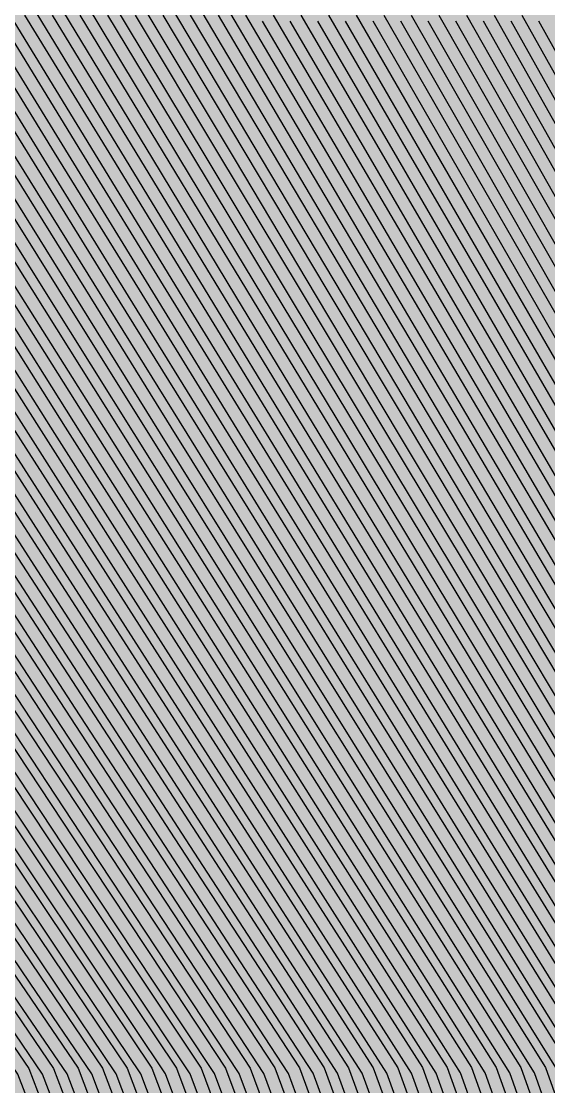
# Model space of a CAD drawing. Header units: metres. Extents: x -7231 to 10969, y -37556 to 1873.
# Drawn here: x 890.5 to 976.9, y -18684.5 to -18509.9 of the extents above; entities that cross this region are included whole.
import ezdxf

# ---------------------------------------------------------------- set-up
doc = ezdxf.new("R2010")
doc.units = ezdxf.units.M
for name, color, linetype in [('Metal1', 4, 'CONTINUOUS'), ('Metal2', 3, 'CONTINUOUS'), ('Polyimide', 7, 'CONTINUOUS')]:
    doc.layers.add(name, color=color, linetype=linetype)

msp = doc.modelspace()

# ---------------------------------------------------------------- hatches: boundary and pattern name
at = {"layer": 'Polyimide'}
msp.add_hatch(color=7, dxfattribs=at).paths.add_polyline_path([(4065.69, -468), (4066.67, -501.99), (4068.51, -535.99), (4071.41, -569.99), (4075.54, -603.99), (4081.04, -637.99), (4088.01, -671.99), (4096.52, -705.98), (4106.62, -739.98), (4118.33, -773.98), (4131.63, -807.98), (4146.49, -841.98), (4162.87, -875.98), (4180.68, -909.97), (4199.83, -943.97), (4220.22, -977.97), (4241.73, -1011.97), (4264.21, -1045.97), (4287.52, -1079.96), (4311.51, -1113.96), (4336.01, -1147.96), (4360.86, -1181.96), (4385.88, -1215.96), (4410.89, -1249.96), (4435.74, -1283.95), (4460.24, -1317.95), (4484.23, -1351.95), (4507.54, -1385.95), (4530.02, -1419.95), (4551.53, -1453.94), (4571.92, -1487.94), (4591.07, -1521.94), (4608.88, -1555.94), (4625.26, -1589.94), (4640.12, -1623.94), (4653.42, -1657.93), (4665.13, -1691.93), (4675.23, -1725.93), (4683.74, -1759.93), (4690.71, -1793.93), (4696.21, -1827.93), (4700.34, -1861.92), (4703.24, -1895.92), (4705.08, -1929.92), (4706.06, -1963.92), (4706.44, -1997.92), (4706.5, -2031.91), (4706.5, -4793.02), (4709.95, -4838.39), (4720.22, -4882.71), (4737.08, -4924.98), (4760.13, -4964.2), (4788.85, -4999.49), (4822.58, -5030.03), (4860.53, -5055.12), (4901.85, -5074.18), (4901.85, -5074.18), (4970.68, -5105.23), (5034.7, -5145.26), (5092.76, -5193.54), (5143.8, -5249.19), (5186.89, -5311.2), (5221.24, -5378.44), (5246.23, -5449.69), (5261.41, -5523.66), (5266.5, -5599), (5261.41, -5674.34), (5246.23, -5748.31), (5221.24, -5819.56), (5186.89, -5886.8), (5143.8, -5948.81), (5092.76, -6004.46), (5034.7, -6052.74), (4970.68, -6092.77), (4901.85, -6123.82), (4860.53, -6142.88), (4822.58, -6167.97), (4788.85, -6198.51), (4760.13, -6233.8), (4737.08, -6273.02), (4720.22, -6315.29), (4709.95, -6359.61), (4706.5, -6404.98), (4706.5, -9221.52), (4709.95, -9266.88), (4720.22, -9311.21), (4737.08, -9353.47), (4760.13, -9392.7), (4788.85, -9427.98), (4822.58, -9458.52), (4860.53, -9483.61), (4901.85, -9502.67), (4970.68, -9533.72), (5034.7, -9573.75), (5092.76, -9622.03), (5143.8, -9677.68), (5186.89, -9739.69), (5221.24, -9806.94), (5246.23, -9878.19), (5261.41, -9952.16), (5266.5, -10027.49), (5261.41, -10102.83), (5246.23, -10176.8), (5221.24, -10248.05), (5186.89, -10315.3), (5143.8, -10377.31), (5092.76, -10432.96), (5034.7, -10481.24), (4970.68, -10521.27), (4901.85, -10552.32), (4860.53, -10571.38), (4822.58, -10596.46), (4788.85, -10627), (4760.13, -10662.29), (4737.08, -10701.52), (4720.22, -10743.78), (4709.95, -10788.1), (4706.5, -10833.47), (4706.5, -13650.01), (4709.95, -13695.38), (4720.22, -13739.7), (4737.08, -13781.96), (4760.13, -13821.19), (4788.85, -13856.48), (4822.58, -13887.02), (4860.53, -13912.11), (4901.85, -13931.17), (4970.68, -13962.22), (5034.7, -14002.25), (5092.76, -14050.53), (5143.8, -14106.18), (5186.89, -14168.19), (5221.24, -14235.43), (5246.23, -14306.68), (5261.41, -14380.65), (5266.5, -14455.99), (5261.41, -14531.33), (5246.23, -14605.29), (5221.24, -14676.55), (5186.89, -14743.79), (5143.8, -14805.8), (5092.76, -14861.45), (5034.7, -14909.73), (4970.68, -14949.76), (4901.85, -14980.81), (4860.53, -14999.87), (4822.58, -15024.96), (4788.85, -15055.5), (4760.13, -15090.79), (4737.08, -15130.01), (4720.22, -15172.27), (4709.95, -15216.6), (4706.5, -15261.97), (4706.5, -15455.99), (4720.95, -15750.04), (4764.14, -16041.26), (4835.68, -16326.84), (4934.86, -16604.04), (5060.74, -16870.18), (5212.09, -17122.7), (5387.47, -17359.17), (5585.18, -17577.31), (5803.32, -17775.02), (6039.79, -17950.4), (6292.31, -18101.75), (6558.45, -18227.63), (6835.65, -18326.81), (7121.23, -18398.34), (7412.45, -18441.54), (7706.5, -18455.99), (9969.01, -18455.99), (10047.42, -18459.84), (10125.08, -18471.36), (10201.23, -18490.44), (10275.15, -18516.89), (10346.12, -18550.45), (10413.46, -18590.81), (10476.52, -18637.58), (10534.69, -18690.3), (10587.41, -18748.47), (10634.18, -18811.53), (10674.54, -18878.87), (10708.11, -18949.84), (10734.56, -19023.76), (10753.63, -19099.92), (10765.15, -19177.58), (10769.01, -19255.99), (10769.01, -20895.8), (10730.24, -20951.41), (10694.6, -21009.08), (10662.21, -21068.63), (10633.17, -21129.89), (10607.55, -21192.66), (10585.45, -21256.74), (10566.93, -21321.96), (10552.05, -21388.09), (10540.84, -21454.95), (10533.35, -21522.33), (10529.6, -21590.02), (10529.6, -21657.81), (10533.35, -21725.5), (10540.84, -21792.87), (10552.05, -21859.73), (10566.93, -21925.87), (10585.45, -21991.08), (10607.55, -22055.17), (10633.17, -22117.94), (10662.21, -22179.19), (10694.6, -22238.74), (10730.24, -22296.41), (10769.01, -22352.03), (10769.01, -32454.24), (10728.74, -32510.49), (10691.72, -32568.92), (10658.05, -32629.35), (10627.85, -32691.58), (10601.2, -32755.42), (10578.21, -32820.67), (10558.93, -32887.1), (10543.44, -32954.52), (10531.77, -33022.71), (10523.97, -33091.44), (10520.07, -33160.51), (10520.07, -33229.69), (10523.97, -33298.75), (10531.77, -33367.49), (10543.44, -33435.67), (10558.93, -33503.09), (10578.21, -33569.53), (10601.2, -33634.77), (10627.85, -33698.61), (10658.05, -33760.85), (10691.72, -33821.28), (10728.74, -33879.71), (10769.01, -33935.96), (10769.01, -36556), (10765.15, -36634.41), (10753.63, -36712.07), (10734.56, -36788.23), (10708.11, -36862.15), (10674.54, -36933.12), (10634.18, -37000.46), (10587.41, -37063.51), (10534.69, -37121.69), (10476.52, -37174.41), (10413.46, -37221.18), (10346.12, -37261.54), (10275.15, -37295.1), (10201.23, -37321.55), (10125.08, -37340.63), (10047.42, -37352.15), (9969.01, -37356), (-6231.01, -37356), (-6309.42, -37352.15), (-6387.08, -37340.63), (-6463.23, -37321.55), (-6537.15, -37295.1), (-6608.12, -37261.54), (-6675.46, -37221.18), (-6738.52, -37174.41), (-6796.69, -37121.69), (-6849.41, -37063.51), (-6896.18, -37000.46), (-6936.54, -36933.12), (-6970.11, -36862.15), (-6996.56, -36788.23), (-7015.63, -36712.07), (-7027.15, -36634.41), (-7031.01, -36556), (-7031.01, -33936), (-6990.74, -33879.75), (-6953.7, -33821.31), (-6920.03, -33760.88), (-6889.82, -33698.64), (-6863.18, -33634.8), (-6840.18, -33569.55), (-6820.9, -33503.11), (-6805.4, -33435.69), (-6793.74, -33367.49), (-6785.94, -33298.75), (-6782.03, -33229.68), (-6782.03, -33160.5), (-6785.94, -33091.43), (-6793.74, -33022.69), (-6805.4, -32954.5), (-6820.9, -32887.07), (-6840.18, -32820.63), (-6863.18, -32755.39), (-6889.82, -32691.54), (-6920.03, -32629.3), (-6953.7, -32568.87), (-6990.74, -32510.43), (-7031.01, -32454.18), (-7031.01, -22364.83), (-6990.74, -22308.58), (-6953.7, -22250.14), (-6920.03, -22189.71), (-6889.82, -22127.47), (-6863.18, -22063.62), (-6840.18, -21998.38), (-6820.9, -21931.94), (-6805.4, -21864.51), (-6793.74, -21796.32), (-6785.94, -21727.58), (-6782.03, -21658.51), (-6782.03, -21589.33), (-6785.94, -21520.26), (-6793.74, -21451.52), (-6805.4, -21383.32), (-6820.9, -21315.9), (-6840.18, -21249.46), (-6863.18, -21184.21), (-6889.82, -21120.37), (-6920.03, -21058.13), (-6953.7, -20997.7), (-6990.74, -20939.26), (-7031.01, -20883.01), (-7031.01, -19255.99), (-7027.15, -19177.58), (-7015.63, -19099.92), (-6996.56, -19023.76), (-6970.11, -18949.84), (-6936.54, -18878.87), (-6896.18, -18811.53), (-6849.41, -18748.47), (-6796.69, -18690.3), (-6738.52, -18637.58), (-6675.46, -18590.81), (-6608.12, -18550.45), (-6537.15, -18516.89), (-6463.23, -18490.44), (-6387.08, -18471.36), (-6309.42, -18459.84), (-6231.01, -18455.99), (-3968.5, -18455.99), (-3674.45, -18441.54), (-3383.23, -18398.34), (-3097.65, -18326.81), (-2820.45, -18227.63), (-2554.31, -18101.75), (-2301.79, -17950.4), (-2065.32, -17775.02), (-1847.18, -17577.31), (-1649.47, -17359.17), (-1474.09, -17122.7), (-1322.74, -16870.18), (-1196.86, -16604.04), (-1097.68, -16326.84), (-1026.14, -16041.26), (-982.95, -15750.04), (-968.5, -15455.99), (-968.5, -15261.97), (-971.95, -15216.6), (-982.22, -15172.27), (-999.08, -15130.01), (-1022.13, -15090.79), (-1050.85, -15055.5), (-1084.58, -15024.96), (-1122.53, -14999.87), (-1163.85, -14980.81), (-1232.68, -14949.76), (-1296.7, -14909.73), (-1354.76, -14861.45), (-1405.8, -14805.8), (-1448.89, -14743.79), (-1483.24, -14676.55), (-1508.23, -14605.29), (-1523.41, -14531.33), (-1528.5, -14455.99), (-1523.41, -14380.65), (-1508.23, -14306.68), (-1483.24, -14235.43), (-1448.89, -14168.19), (-1405.8, -14106.18), (-1354.76, -14050.53), (-1296.7, -14002.25), (-1232.68, -13962.22), (-1163.85, -13931.17), (-1122.53, -13912.11), (-1084.58, -13887.02), (-1050.85, -13856.48), (-1022.13, -13821.19), (-999.08, -13781.96), (-982.22, -13739.7), (-971.95, -13695.38), (-968.5, -13650.01), (-968.5, -12309.64), (-971.95, -12264.27), (-982.22, -12219.94), (-999.08, -12177.68), (-1022.13, -12138.46), (-1050.85, -12103.17), (-1084.58, -12072.63), (-1122.53, -12047.54), (-1163.85, -12028.48), (-1232.68, -11997.43), (-1296.7, -11957.4), (-1354.76, -11909.12), (-1405.8, -11853.47), (-1448.89, -11791.46), (-1483.24, -11724.22), (-1508.23, -11652.96), (-1523.41, -11579), (-1528.5, -11503.66), (-1523.41, -11428.32), (-1508.23, -11354.35), (-1483.24, -11283.1), (-1448.89, -11215.86), (-1405.8, -11153.85), (-1354.76, -11098.2), (-1296.7, -11049.92), (-1232.68, -11009.89), (-1163.85, -10978.84), (-1122.53, -10959.78), (-1084.58, -10934.69), (-1050.85, -10904.15), (-1022.13, -10868.86), (-999.08, -10829.63), (-982.22, -10787.37), (-971.95, -10743.05), (-968.5, -10697.68), (-968.5, -9357.31), (-971.95, -9311.94), (-982.22, -9267.62), (-999.08, -9225.35), (-1022.13, -9186.13), (-1050.85, -9150.84), (-1084.58, -9120.3), (-1122.53, -9095.21), (-1163.85, -9076.15), (-1163.85, -9076.15), (-1232.68, -9045.1), (-1296.7, -9005.07), (-1354.76, -8956.79), (-1405.8, -8901.14), (-1448.89, -8839.13), (-1483.24, -8771.89), (-1508.23, -8700.64), (-1523.41, -8626.67), (-1528.5, -8551.33), (-1523.41, -8475.99), (-1508.23, -8402.02), (-1483.24, -8330.77), (-1448.89, -8263.53), (-1405.8, -8201.52), (-1354.76, -8145.87), (-1296.7, -8097.59), (-1232.68, -8057.56), (-1163.85, -8026.51), (-1163.85, -8026.51), (-1122.53, -8007.45), (-1084.58, -7982.36), (-1050.85, -7951.82), (-1022.13, -7916.53), (-999.08, -7877.31), (-982.22, -7835.04), (-971.95, -7790.72), (-968.5, -7745.35), (-968.5, -6404.98), (-971.95, -6359.61), (-982.22, -6315.29), (-999.08, -6273.02), (-1022.13, -6233.8), (-1050.85, -6198.51), (-1084.58, -6167.97), (-1122.53, -6142.88), (-1163.85, -6123.82), (-1163.85, -6123.82), (-1232.68, -6092.77), (-1296.7, -6052.74), (-1354.76, -6004.46), (-1405.8, -5948.81), (-1448.89, -5886.8), (-1483.24, -5819.56), (-1508.23, -5748.31), (-1523.41, -5674.34), (-1528.5, -5599), (-1523.41, -5523.66), (-1508.23, -5449.69), (-1483.24, -5378.44), (-1448.89, -5311.2), (-1405.8, -5249.19), (-1354.76, -5193.54), (-1296.7, -5145.26), (-1232.68, -5105.23), (-1163.85, -5074.18), (-1163.85, -5074.18), (-1122.53, -5055.12), (-1084.58, -5030.03), (-1050.85, -4999.49), (-1022.13, -4964.2), (-999.08, -4924.98), (-982.22, -4882.71), (-971.95, -4838.39), (-968.5, -4793.02), (-968.5, -2031.91), (-968.44, -1997.92), (-968.06, -1963.92), (-967.05, -1929.92), (-965.18, -1895.92), (-962.22, -1861.92), (-958.01, -1827.93), (-952.41, -1793.93), (-945.31, -1759.93), (-936.64, -1725.93), (-926.35, -1691.93), (-914.43, -1657.93), (-900.88, -1623.94), (-885.74, -1589.94), (-869.05, -1555.94), (-850.91, -1521.94), (-831.4, -1487.94), (-810.63, -1453.94), (-788.72, -1419.95), (-765.82, -1385.95), (-742.07, -1351.95), (-717.63, -1317.95), (-692.67, -1283.95), (-667.36, -1249.96), (-641.88, -1215.96), (-616.39, -1181.96), (-591.08, -1147.96), (-566.12, -1113.96), (-541.68, -1079.96), (-517.93, -1045.97), (-495.03, -1011.97), (-473.12, -977.97), (-452.35, -943.97), (-432.84, -909.97), (-414.7, -875.98), (-398.01, -841.98), (-382.87, -807.98), (-369.32, -773.98), (-357.4, -739.98), (-347.11, -705.98), (-338.44, -671.99), (-331.34, -637.99), (-325.74, -603.99), (-321.53, -569.99), (-318.57, -535.99), (-316.7, -501.99), (-315.69, -468), (-315.31, -434), (-315.25, -400), (-315.25, 401), (-315.25, 451), (-315.25, 1644), (-270.25, 1644), (-270.03, 1637.13), (-269.35, 1630.29), (-268.23, 1623.52), (-266.67, 1616.82), (-264.68, 1610.25), (-262.26, 1603.82), (-259.42, 1597.56), (-256.18, 1591.5), (-252.55, 1585.67), (-248.55, 1580.08), (-244.19, 1574.77), (-239.5, 1569.75), (-234.48, 1565.06), (-229.17, 1560.7), (-223.58, 1556.7), (-217.75, 1553.07), (-211.69, 1549.83), (-205.43, 1546.99), (-199, 1544.57), (-192.43, 1542.58), (-185.73, 1541.02), (-178.96, 1539.9), (-172.12, 1539.22), (-165.25, 1539), (-158.38, 1539.22), (-151.54, 1539.9), (-144.77, 1541.02), (-138.07, 1542.58), (-131.5, 1544.57), (-125.07, 1546.99), (-118.81, 1549.83), (-112.75, 1553.07), (-106.92, 1556.7), (-101.33, 1560.7), (-96.02, 1565.06), (-91, 1569.75), (-86.31, 1574.77), (-81.95, 1580.08), (-77.95, 1585.67), (-74.32, 1591.5), (-71.08, 1597.56), (-68.24, 1603.82), (-65.82, 1610.25), (-63.83, 1616.82), (-62.27, 1623.52), (-61.15, 1630.29), (-60.47, 1637.13), (-60.25, 1644), (1853, 1644), (1853, 1573), (3815.25, 1573), (3815.46, 1579.54), (3816.11, 1586.05), (3817.17, 1592.51), (3818.66, 1598.88), (3820.56, 1605.14), (3822.86, 1611.27), (3825.56, 1617.23), (3828.65, 1623), (3832.1, 1628.56), (3835.91, 1633.88), (3840.07, 1638.93), (3844.54, 1643.71), (3849.32, 1648.18), (3854.37, 1652.34), (3859.69, 1656.15), (3865.25, 1659.6), (3871.02, 1662.69), (3876.98, 1665.39), (3883.11, 1667.69), (3889.37, 1669.59), (3895.74, 1671.08), (3902.2, 1672.14), (3908.71, 1672.79), (3915.25, 1673), (3921.79, 1672.79), (3928.3, 1672.14), (3934.76, 1671.08), (3941.13, 1669.59), (3947.39, 1667.69), (3953.52, 1665.39), (3959.48, 1662.69), (3965.25, 1659.6), (3970.81, 1656.15), (3976.13, 1652.34), (3981.18, 1648.18), (3985.96, 1643.71), (3990.43, 1638.93), (3994.59, 1633.88), (3998.4, 1628.56), (4001.85, 1623), (4004.94, 1617.23), (4007.64, 1611.27), (4009.94, 1605.14), (4011.84, 1598.88), (4013.33, 1592.51), (4014.39, 1586.05), (4015.04, 1579.54), (4015.25, 1573), (4065.25, 1573), (4065.25, 451), (4065.25, 401), (4065.25, -400), (4065.31, -434), (4065.69, -468)])

# ---------------------------------------------------------------- linework, layer by layer
at = {"layer": 'Metal1'}
for points in [[(645.14, -18283.88), (660.24, -18306.38), (675.33, -18328.88), (690.43, -18351.38), (705.53, -18373.88), (720.62, -18396.38), (735.72, -18418.88), (750.82, -18441.38), (765.92, -18463.88), (781.01, -18486.38), (796.11, -18508.88), (811.21, -18531.38), (826.3, -18553.89), (841.4, -18576.39), (856.5, -18598.89), (871.59, -18621.39), (886.69, -18643.89), (901.79, -18666.39), (911.89, -18681.45), (918.21, -18698.2), (918.82, -18702.85), (919.41, -18711.88), (920.01, -18720.99), (920.75, -19211.93)], [(655.46, -18283.88), (670.43, -18306.38), (685.4, -18328.88), (700.37, -18351.38), (715.33, -18373.88), (730.3, -18396.38), (745.27, -18418.88), (760.24, -18441.39), (775.21, -18463.89), (790.18, -18486.39), (805.15, -18508.89), (820.12, -18531.39), (835.09, -18553.89), (850.06, -18576.39), (865.03, -18598.89), (880, -18621.39), (894.97, -18643.89), (909.94, -18666.39), (919.95, -18681.43), (926.22, -18698.2), (926.83, -18702.85), (927.41, -18711.88), (928.01, -18720.99), (928.75, -19211.93)], [(925.25, -19211.93), (925.99, -18721.06), (925.42, -18712.01), (924.84, -18703.04), (924.27, -18698.69), (918.16, -18682.35), (908.28, -18667.5), (893.31, -18645), (878.34, -18622.5), (863.37, -18600), (848.4, -18577.5), (833.43, -18555), (818.46, -18532.5), (803.49, -18510), (788.52, -18487.49), (773.55, -18464.99), (758.58, -18442.49), (743.61, -18419.99), (728.64, -18397.49), (713.67, -18374.99), (698.7, -18352.49), (683.73, -18329.99), (668.76, -18307.49), (653.79, -18284.99)], [(650.05, -18306.37), (665.27, -18328.88), (680.5, -18351.38), (695.72, -18373.88), (710.95, -18396.38), (726.17, -18418.88), (741.39, -18441.38), (756.62, -18463.88), (771.84, -18486.38), (787.07, -18508.88), (802.29, -18531.38), (817.51, -18553.88), (832.74, -18576.38), (847.96, -18598.88), (863.19, -18621.38), (878.41, -18643.88), (893.63, -18666.39), (903.84, -18681.46), (910.19, -18698.2), (910.81, -18702.85), (911.4, -18711.88), (912.01, -18720.99), (912.75, -19211.93)], [(909.25, -19211.93), (909.99, -18721.06), (909.41, -18712.01), (908.82, -18703.05), (908.24, -18698.69), (902.05, -18682.39), (891.98, -18667.51), (876.75, -18645.01), (861.53, -18622.51), (846.3, -18600), (831.08, -18577.5), (815.86, -18555), (800.63, -18532.5), (785.41, -18510), (770.18, -18487.5), (754.96, -18465), (739.74, -18442.5), (724.51, -18420), (709.29, -18397.5), (694.06, -18375), (678.84, -18352.5), (663.62, -18330), (648.39, -18307.5)], [(917.25, -19211.93), (917.99, -18721.06), (917.41, -18712.01), (916.83, -18703.04), (916.26, -18698.69), (910.1, -18682.37), (900.13, -18667.5), (885.03, -18645), (869.93, -18622.5), (854.84, -18600), (839.74, -18577.5), (824.64, -18555), (809.55, -18532.5), (794.45, -18510), (779.35, -18487.5), (764.25, -18465), (749.16, -18442.5), (734.06, -18420), (718.96, -18397.49), (703.87, -18374.99), (688.77, -18352.49), (673.67, -18329.99), (658.58, -18307.49)], [(655.21, -18328.87), (670.56, -18351.37), (685.91, -18373.87), (701.27, -18396.37), (716.62, -18418.87), (731.97, -18441.38), (747.32, -18463.88), (762.67, -18486.38), (778.02, -18508.88), (793.37, -18531.38), (808.72, -18553.88), (824.07, -18576.38), (839.43, -18598.88), (854.78, -18621.38), (870.13, -18643.88), (885.48, -18666.38), (895.78, -18681.48), (902.18, -18698.2), (902.8, -18702.85), (903.4, -18711.88), (904.01, -18720.99), (904.75, -19211.93)], [(901.25, -19211.93), (901.99, -18721.06), (901.4, -18712.01), (900.81, -18703.05), (900.23, -18698.7), (894, -18682.41), (883.83, -18667.51), (868.48, -18645.01), (853.12, -18622.51), (837.77, -18600.01), (822.42, -18577.51), (807.07, -18555.01), (791.72, -18532.51), (776.37, -18510), (761.02, -18487.5), (745.67, -18465), (730.32, -18442.5), (714.96, -18420), (699.61, -18397.5), (684.26, -18375), (668.91, -18352.5), (653.56, -18330)], [(933.25, -19211.93), (933.99, -18721.05), (933.42, -18712.01), (932.85, -18703.04), (932.29, -18698.69), (926.21, -18682.33), (916.43, -18667.5), (901.58, -18645), (886.74, -18622.5), (871.9, -18599.99), (857.06, -18577.49), (842.21, -18554.99), (827.37, -18532.49), (812.53, -18509.99), (797.69, -18487.49)], [(941.25, -19211.93), (941.99, -18721.05), (941.43, -18712.01), (940.86, -18703.04), (940.3, -18698.69), (934.26, -18682.31), (924.58, -18667.49), (909.86, -18644.99), (895.15, -18622.49), (880.43, -18599.99), (865.71, -18577.49), (851, -18554.99), (836.28, -18532.49), (821.57, -18509.99), (806.85, -18487.49)], [(949.25, -19211.93), (949.99, -18721.05), (949.43, -18712.01), (948.87, -18703.04), (948.31, -18698.68), (942.32, -18682.28), (932.73, -18667.49), (918.14, -18644.99), (903.55, -18622.49), (888.96, -18599.99), (874.37, -18577.49), (859.78, -18554.99), (845.2, -18532.49), (830.61, -18509.99), (816.02, -18487.48)], [(957.25, -19211.93), (957.99, -18721.05), (957.44, -18712.01), (956.88, -18703.04), (956.33, -18698.68), (950.37, -18682.26), (940.88, -18667.49), (926.41, -18644.99), (911.95, -18622.49), (897.49, -18599.98), (883.03, -18577.48), (868.57, -18554.98), (854.11, -18532.48), (839.65, -18509.98), (825.19, -18487.48)], [(965.25, -19211.93), (965.99, -18721.05), (965.44, -18712.01), (964.89, -18703.04), (964.34, -18698.68), (958.43, -18682.24), (949.03, -18667.48), (934.69, -18644.98), (920.36, -18622.48), (906.02, -18599.98), (891.69, -18577.48), (877.35, -18554.98), (863.02, -18532.48), (848.69, -18509.98), (834.35, -18487.48)], [(973.25, -19211.93), (973.99, -18721.05), (973.45, -18712.01), (972.89, -18703.04), (972.36, -18698.68), (966.48, -18682.22), (957.18, -18667.48), (942.97, -18644.98), (928.76, -18622.48), (914.55, -18599.98), (900.35, -18577.48), (886.14, -18554.98), (871.93, -18532.48), (857.73, -18509.98), (843.52, -18487.47)], [(981.25, -19211.93), (981.99, -18721.05), (981.45, -18712.01), (980.9, -18703.04), (980.37, -18698.68), (974.54, -18682.2), (965.33, -18667.48), (951.25, -18644.98), (937.17, -18622.48), (923.09, -18599.97), (909.01, -18577.47), (894.93, -18554.97), (880.85, -18532.47), (866.77, -18509.97), (852.69, -18487.47)], [(989.25, -19211.93), (989.99, -18721.04), (989.46, -18712.01), (988.91, -18703.04), (988.39, -18698.68), (982.59, -18682.18), (973.47, -18667.47), (959.52, -18644.97), (945.57, -18622.47), (931.62, -18599.97), (917.66, -18577.47), (903.71, -18554.97), (889.76, -18532.47), (875.81, -18509.97), (861.85, -18487.47)], [(997.25, -19211.93), (997.99, -18721.04), (997.46, -18712.01), (996.92, -18703.04), (996.4, -18698.67), (990.65, -18682.15), (981.62, -18667.47), (967.8, -18644.97), (953.97, -18622.47), (940.15, -18599.97), (926.32, -18577.47), (912.5, -18554.97), (898.67, -18532.47), (884.85, -18509.96), (871.02, -18487.46)], [(1005.25, -19211.93), (1005.99, -18721.04), (1005.47, -18712.01), (1004.93, -18703.04), (1004.42, -18698.67), (998.7, -18682.13), (989.77, -18667.47), (976.08, -18644.97), (962.38, -18622.46), (948.68, -18599.96), (934.98, -18577.46), (921.28, -18554.96), (907.58, -18532.46), (893.89, -18509.96), (880.19, -18487.46)], [(1013.25, -19211.93), (1013.99, -18721.04), (1013.47, -18712.01), (1012.94, -18703.03), (1012.43, -18698.67), (1006.76, -18682.11), (997.92, -18667.46), (984.35, -18644.96), (970.78, -18622.46), (957.21, -18599.96), (943.64, -18577.46), (930.07, -18554.96), (916.5, -18532.46), (902.93, -18509.96), (889.35, -18487.46)], [(1021.25, -19211.93), (1021.99, -18721.04), (1021.48, -18712.01), (1020.95, -18703.03), (1020.44, -18698.67), (1014.82, -18682.09), (1006.07, -18667.46), (992.63, -18644.96), (979.19, -18622.46), (965.74, -18599.96), (952.3, -18577.46), (938.85, -18554.96), (925.41, -18532.45), (911.96, -18509.95), (898.52, -18487.45)], [(1029.25, -19211.93), (1029.99, -18721.04), (1029.48, -18712), (1028.96, -18703.03), (1028.46, -18698.67), (1022.87, -18682.07), (1014.22, -18667.46), (1000.91, -18644.95), (987.59, -18622.45), (974.27, -18599.95), (960.96, -18577.45), (947.64, -18554.95), (934.32, -18532.45), (921, -18509.95), (907.69, -18487.45)], [(814.2, -18508.89), (829.04, -18531.39), (843.88, -18553.89), (858.73, -18576.39), (873.57, -18598.89), (888.41, -18621.39), (903.25, -18643.89), (918.1, -18666.4), (928, -18681.42), (934.24, -18698.21), (934.84, -18702.85), (935.42, -18711.88), (936.01, -18720.99), (936.75, -19211.93)], [(823.24, -18508.89), (837.96, -18531.39), (852.67, -18553.9), (867.39, -18576.4), (882.1, -18598.9), (896.82, -18621.4), (911.53, -18643.9), (926.25, -18666.4), (936.06, -18681.4), (942.25, -18698.21), (942.85, -18702.85), (943.42, -18711.88), (944.01, -18720.99), (944.75, -19211.93)], [(832.29, -18508.9), (846.87, -18531.4), (861.46, -18553.9), (876.05, -18576.4), (890.64, -18598.9), (905.23, -18621.4), (919.82, -18643.9), (934.4, -18666.4), (944.12, -18681.39), (950.27, -18698.21), (950.86, -18702.85), (951.43, -18711.88), (952.01, -18720.99), (952.75, -19211.93)], [(841.33, -18508.9), (855.79, -18531.4), (870.25, -18553.9), (884.71, -18576.4), (899.17, -18598.9), (913.64, -18621.4), (928.1, -18643.9), (942.56, -18666.41), (952.18, -18681.37), (958.29, -18698.21), (958.87, -18702.85), (959.43, -18711.89), (960.01, -18720.99), (960.75, -19211.93)], [(850.37, -18508.9), (864.71, -18531.4), (879.04, -18553.91), (893.38, -18576.41), (907.71, -18598.91), (922.04, -18621.41), (936.38, -18643.91), (950.71, -18666.41), (960.23, -18681.35), (966.3, -18698.21), (966.88, -18702.85), (967.44, -18711.89), (968.01, -18720.99), (968.75, -19211.93)], [(859.42, -18508.91), (873.62, -18531.41), (887.83, -18553.91), (902.04, -18576.41), (916.25, -18598.91), (930.45, -18621.41), (944.66, -18643.91), (958.87, -18666.41), (968.29, -18681.34), (974.32, -18698.21), (974.89, -18702.86), (975.44, -18711.89), (976.01, -18720.98), (976.75, -19211.93)], [(868.46, -18508.91), (882.54, -18531.41), (896.62, -18553.91), (910.7, -18576.41), (924.78, -18598.91), (938.86, -18621.41), (952.94, -18643.91), (967.02, -18666.42), (976.35, -18681.32), (982.33, -18698.22), (982.9, -18702.86), (983.45, -18711.89), (984.01, -18720.98), (984.75, -19211.93)], [(877.51, -18508.91), (891.46, -18531.41), (905.41, -18553.92), (919.36, -18576.42), (933.32, -18598.92), (947.27, -18621.42), (961.22, -18643.92), (975.17, -18666.42), (984.41, -18681.31), (990.35, -18698.22), (990.91, -18702.86), (991.45, -18711.89), (992.01, -18720.98), (992.75, -19211.93)], [(886.55, -18508.92), (900.38, -18531.42), (914.2, -18553.92), (928.03, -18576.42), (941.85, -18598.92), (955.68, -18621.42), (969.5, -18643.92), (983.33, -18666.42), (992.47, -18681.29), (998.36, -18698.22), (998.92, -18702.86), (999.46, -18711.89), (1000.01, -18720.98), (1000.75, -19211.93)], [(895.59, -18508.92), (909.29, -18531.42), (922.99, -18553.92), (936.69, -18576.42), (950.39, -18598.92), (964.09, -18621.42), (977.78, -18643.93), (991.48, -18666.43), (1000.52, -18681.28), (1006.38, -18698.22), (1006.93, -18702.86), (1007.46, -18711.89), (1008.01, -18720.98), (1008.75, -19211.93)], [(904.64, -18508.92), (918.21, -18531.43), (931.78, -18553.93), (945.35, -18576.43), (958.92, -18598.93), (972.49, -18621.43), (986.07, -18643.93), (999.64, -18666.43), (1008.58, -18681.26), (1014.39, -18698.22), (1014.94, -18702.86), (1015.47, -18711.89), (1016.01, -18720.98), (1016.75, -19211.93)], [(913.68, -18508.93), (927.13, -18531.43), (940.57, -18553.93), (954.01, -18576.43), (967.46, -18598.93), (980.9, -18621.43), (994.35, -18643.93), (1007.79, -18666.43), (1016.64, -18681.25), (1022.41, -18698.23), (1022.95, -18702.86), (1023.47, -18711.89), (1024.01, -18720.98), (1024.75, -19211.93)], [(922.73, -18508.93), (936.04, -18531.43), (949.36, -18553.93), (962.68, -18576.43), (975.99, -18598.93), (989.31, -18621.44), (1002.63, -18643.94), (1015.94, -18666.44), (1024.7, -18681.23), (1030.42, -18698.23), (1030.96, -18702.86), (1031.48, -18711.89), (1032.01, -18720.98), (1032.75, -19211.93)], [(931.77, -18508.94), (944.96, -18531.44), (958.15, -18553.94), (971.34, -18576.44), (984.53, -18598.94), (997.72, -18621.44), (1010.91, -18643.94), (1024.1, -18666.44), (1032.76, -18681.22), (1038.44, -18698.23), (1038.97, -18702.86), (1039.48, -18711.89), (1040.01, -18720.98), (1040.75, -19211.93)], [(940.81, -18508.94), (953.88, -18531.44), (966.94, -18553.94), (980, -18576.44), (993.06, -18598.94), (1006.13, -18621.44), (1019.19, -18643.94), (1032.25, -18666.44), (1040.82, -18681.2), (1046.45, -18698.23), (1046.98, -18702.86), (1047.49, -18711.89), (1048.01, -18720.98), (1048.75, -19211.93)], [(949.86, -18508.94), (962.79, -18531.44), (975.73, -18553.94), (988.66, -18576.44), (1001.6, -18598.95), (1014.54, -18621.45), (1027.47, -18643.95), (1040.41, -18666.45), (1048.88, -18681.19), (1054.47, -18698.23), (1054.99, -18702.86), (1055.49, -18711.89), (1056.01, -18720.98), (1056.75, -19211.93)], [(958.9, -18508.95), (971.71, -18531.45), (984.52, -18553.95), (997.33, -18576.45), (1010.14, -18598.95), (1022.94, -18621.45), (1035.75, -18643.95), (1048.56, -18666.45), (1056.94, -18681.17), (1062.48, -18698.24), (1063, -18702.86), (1063.5, -18711.89), (1064.01, -18720.97), (1064.75, -19211.93)], [(967.95, -18508.95), (980.63, -18531.45), (993.31, -18553.95), (1005.99, -18576.45), (1018.67, -18598.95), (1031.35, -18621.45), (1044.03, -18643.95), (1056.72, -18666.46), (1065, -18681.16), (1070.5, -18698.24), (1071.01, -18702.87), (1071.5, -18711.89), (1072.01, -18720.97), (1072.75, -19211.93)], [(1037.25, -19211.93), (1037.99, -18721.04), (1037.49, -18712), (1036.97, -18703.03), (1036.47, -18698.66), (1030.93, -18682.05), (1022.37, -18667.45), (1009.18, -18644.95), (995.99, -18622.45), (982.8, -18599.95), (969.61, -18577.45), (956.42, -18554.95), (943.23, -18532.45), (930.04, -18509.95)], [(1045.25, -19211.93), (1045.99, -18721.03), (1045.49, -18712), (1044.98, -18703.03), (1044.49, -18698.66), (1038.99, -18682.03), (1030.52, -18667.45), (1017.46, -18644.95), (1004.4, -18622.45), (991.34, -18599.95), (978.27, -18577.45), (965.21, -18554.94), (952.15, -18532.44), (939.08, -18509.94)], [(1053.25, -19211.93), (1053.99, -18721.03), (1053.5, -18712), (1052.99, -18703.03), (1052.5, -18698.66), (1047.04, -18682), (1038.67, -18667.44), (1025.74, -18644.94), (1012.8, -18622.44), (999.87, -18599.94), (986.93, -18577.44), (973.99, -18554.94), (961.06, -18532.44), (948.12, -18509.94)], [(1061.25, -19211.93), (1061.99, -18721.03), (1061.5, -18712), (1061, -18703.03), (1060.52, -18698.66), (1055.1, -18681.98), (1046.82, -18667.44), (1034.01, -18644.94), (1021.21, -18622.44), (1008.4, -18599.94), (995.59, -18577.44), (982.78, -18554.94), (969.97, -18532.44), (957.16, -18509.94)], [(1069.25, -19211.93), (1069.99, -18721.03), (1069.51, -18712), (1069.01, -18703.03), (1068.53, -18698.66), (1063.16, -18681.96), (1054.97, -18667.44), (1042.29, -18644.94), (1029.61, -18622.44), (1016.93, -18599.93), (1004.25, -18577.43), (991.57, -18554.93), (978.88, -18532.43), (966.2, -18509.93)], [(1077.25, -19211.93), (1077.99, -18721.03), (1077.51, -18712), (1077.02, -18703.03), (1076.55, -18698.66), (1071.22, -18681.94), (1063.12, -18667.43), (1050.57, -18644.93), (1038.01, -18622.43), (1025.46, -18599.93), (1012.91, -18577.43), (1000.35, -18554.93), (987.8, -18532.43), (975.24, -18509.93)]]:
    msp.add_lwpolyline(points, dxfattribs=at)
at = {"layer": 'Metal2'}
for points in [[(650.3, -18283.88), (665.33, -18306.38), (680.36, -18328.88), (695.4, -18351.38), (710.43, -18373.88), (725.46, -18396.38), (740.5, -18418.88), (755.53, -18441.38), (770.56, -18463.88), (785.6, -18486.39), (800.63, -18508.89), (815.66, -18531.39), (830.7, -18553.89), (845.73, -18576.39), (860.76, -18598.89), (875.8, -18621.39), (890.83, -18643.89), (905.86, -18666.39), (915.92, -18681.44), (922.22, -18698.2), (922.82, -18702.85), (923.41, -18711.88), (924.01, -18720.99), (924.75, -19211.93)], [(921.25, -19211.93), (921.99, -18721.06), (921.41, -18712.01), (920.83, -18703.04), (920.26, -18698.69), (914.13, -18682.36), (904.2, -18667.5), (889.17, -18645), (874.14, -18622.5), (859.1, -18600), (844.07, -18577.5), (829.04, -18555), (814, -18532.5), (798.97, -18510), (783.94, -18487.5), (768.9, -18465), (753.87, -18442.49), (738.84, -18419.99), (723.8, -18397.49), (708.77, -18374.99), (693.74, -18352.49), (678.7, -18329.99), (663.67, -18307.49), (648.64, -18284.99)], [(929.25, -19211.93), (929.99, -18721.06), (929.42, -18712.01), (928.84, -18703.04), (928.28, -18698.69), (922.18, -18682.34), (912.35, -18667.5), (897.45, -18645), (882.54, -18622.5), (867.63, -18600), (852.73, -18577.5), (837.82, -18554.99), (822.91, -18532.49), (808.01, -18509.99), (793.1, -18487.49), (778.2, -18464.99), (763.29, -18442.49), (748.38, -18419.99), (733.48, -18397.49), (718.57, -18374.99), (703.66, -18352.49), (688.76, -18329.99), (673.85, -18307.49), (658.95, -18284.99)], [(644.95, -18306.37), (660.24, -18328.87), (675.53, -18351.37), (690.82, -18373.88), (706.11, -18396.38), (721.39, -18418.88), (736.68, -18441.38), (751.97, -18463.88), (767.26, -18486.38), (782.54, -18508.88), (797.83, -18531.38), (813.12, -18553.88), (828.41, -18576.38), (843.69, -18598.88), (858.98, -18621.38), (874.27, -18643.88), (889.56, -18666.38), (899.81, -18681.47), (906.19, -18698.2), (906.8, -18702.85), (907.4, -18711.88), (908.01, -18720.99), (908.75, -19211.93)], [(655.14, -18306.38), (670.3, -18328.88), (685.46, -18351.38), (700.62, -18373.88), (715.79, -18396.38), (730.95, -18418.88), (746.11, -18441.38), (761.27, -18463.88), (776.43, -18486.38), (791.59, -18508.88), (806.75, -18531.38), (821.91, -18553.88), (837.07, -18576.38), (852.23, -18598.89), (867.39, -18621.39), (882.55, -18643.89), (897.71, -18666.39), (907.86, -18681.46), (914.2, -18698.2), (914.81, -18702.85), (915.4, -18711.88), (916.01, -18720.99), (916.75, -19211.93)], [(913.25, -19211.93), (913.99, -18721.06), (913.41, -18712.01), (912.82, -18703.05), (912.25, -18698.69), (906.08, -18682.38), (896.05, -18667.5), (880.89, -18645), (865.73, -18622.5), (850.57, -18600), (835.41, -18577.5), (820.25, -18555), (805.09, -18532.5), (789.93, -18510), (774.77, -18487.5), (759.61, -18465), (744.45, -18442.5), (729.29, -18420), (714.13, -18397.5), (698.97, -18375), (683.81, -18352.5), (668.65, -18329.99), (653.48, -18307.49)], [(650.18, -18328.87), (665.6, -18351.37), (681.01, -18373.87), (696.43, -18396.37), (711.84, -18418.87), (727.26, -18441.37), (742.67, -18463.87), (758.08, -18486.38), (773.5, -18508.88), (788.91, -18531.38), (804.33, -18553.88), (819.74, -18576.38), (835.16, -18598.88), (850.57, -18621.38), (865.99, -18643.88), (881.4, -18666.38), (891.75, -18681.49), (898.17, -18698.2), (898.79, -18702.85), (899.39, -18711.88), (900.01, -18720.99), (900.75, -19211.93)], [(897.25, -19211.93), (897.99, -18721.06), (897.4, -18712.01), (896.8, -18703.05), (896.22, -18698.7), (889.97, -18682.42), (879.75, -18667.51), (864.34, -18645.01), (848.92, -18622.51), (833.51, -18600.01), (818.09, -18577.51), (802.68, -18555.01), (787.26, -18532.51), (771.85, -18510.01), (756.43, -18487.51), (741.02, -18465.01), (725.61, -18442.5), (710.19, -18420), (694.78, -18397.5), (679.36, -18375), (663.95, -18352.5), (648.53, -18330)], [(905.25, -19211.93), (905.99, -18721.06), (905.4, -18712.01), (904.81, -18703.05), (904.23, -18698.69), (898.02, -18682.4), (887.9, -18667.51), (872.61, -18645.01), (857.33, -18622.51), (842.04, -18600.01), (826.75, -18577.51), (811.46, -18555), (796.18, -18532.5), (780.89, -18510), (765.6, -18487.5), (750.31, -18465), (735.03, -18442.5), (719.74, -18420), (704.45, -18397.5), (689.16, -18375), (673.88, -18352.5), (658.59, -18330)], [(937.25, -19211.93), (937.99, -18721.05), (937.42, -18712.01), (936.85, -18703.04), (936.29, -18698.69), (930.24, -18682.32), (920.5, -18667.49), (905.72, -18644.99), (890.94, -18622.49), (876.16, -18599.99), (861.39, -18577.49), (846.61, -18554.99), (831.83, -18532.49), (817.05, -18509.99), (802.27, -18487.49)], [(945.25, -19211.93), (945.99, -18721.05), (945.43, -18712.01), (944.86, -18703.04), (944.31, -18698.69), (938.29, -18682.29), (928.65, -18667.49), (914, -18644.99), (899.35, -18622.49), (884.7, -18599.99), (870.04, -18577.49), (855.39, -18554.99), (840.74, -18532.49), (826.09, -18509.99), (811.44, -18487.49)], [(953.25, -19211.93), (953.99, -18721.05), (953.43, -18712.01), (952.87, -18703.04), (952.32, -18698.68), (946.34, -18682.27), (936.8, -18667.49), (922.28, -18644.99), (907.75, -18622.49), (893.23, -18599.99), (878.7, -18577.49), (864.18, -18554.98), (849.65, -18532.48), (835.13, -18509.98), (820.6, -18487.48)], [(961.25, -19211.93), (961.99, -18721.05), (961.44, -18712.01), (960.88, -18703.04), (960.34, -18698.68), (954.4, -18682.25), (944.95, -18667.48), (930.55, -18644.98), (916.16, -18622.48), (901.76, -18599.98), (887.36, -18577.48), (872.96, -18554.98), (858.56, -18532.48), (844.17, -18509.98), (829.77, -18487.48)], [(969.25, -19211.93), (969.99, -18721.05), (969.44, -18712.01), (968.89, -18703.04), (968.35, -18698.68), (962.45, -18682.23), (953.1, -18667.48), (938.83, -18644.98), (924.56, -18622.48), (910.29, -18599.98), (896.02, -18577.48), (881.75, -18554.98), (867.48, -18532.48), (853.21, -18509.98), (838.94, -18487.48)], [(977.25, -19211.93), (977.99, -18721.05), (977.45, -18712.01), (976.9, -18703.04), (976.36, -18698.68), (970.51, -18682.21), (961.25, -18667.48), (947.11, -18644.98), (932.96, -18622.48), (918.82, -18599.98), (904.68, -18577.48), (890.53, -18554.97), (876.39, -18532.47), (862.25, -18509.97), (848.1, -18487.47)], [(985.25, -19211.93), (985.99, -18721.04), (985.45, -18712.01), (984.91, -18703.04), (984.38, -18698.68), (978.56, -18682.19), (969.4, -18667.47), (955.38, -18644.97), (941.37, -18622.47), (927.35, -18599.97), (913.33, -18577.47), (899.32, -18554.97), (885.3, -18532.47), (871.29, -18509.97), (857.27, -18487.47)], [(993.25, -19211.93), (993.99, -18721.04), (993.46, -18712.01), (992.92, -18703.04), (992.39, -18698.67), (986.62, -18682.17), (977.55, -18667.47), (963.66, -18644.97), (949.77, -18622.47), (935.88, -18599.97), (921.99, -18577.47), (908.1, -18554.97), (894.21, -18532.47), (880.33, -18509.97), (866.44, -18487.47)], [(1001.25, -19211.93), (1001.99, -18721.04), (1001.46, -18712.01), (1000.93, -18703.04), (1000.41, -18698.67), (994.68, -18682.14), (985.7, -18667.47), (971.94, -18644.97), (958.18, -18622.47), (944.41, -18599.97), (930.65, -18577.47), (916.89, -18554.96), (903.13, -18532.46), (889.37, -18509.96), (875.6, -18487.46)], [(1009.25, -19211.93), (1009.99, -18721.04), (1009.47, -18712.01), (1008.94, -18703.04), (1008.42, -18698.67), (1002.73, -18682.12), (993.85, -18667.46), (980.21, -18644.96), (966.58, -18622.46), (952.94, -18599.96), (939.31, -18577.46), (925.67, -18554.96), (912.04, -18532.46), (898.41, -18509.96), (884.77, -18487.46)], [(1017.25, -19211.93), (1017.99, -18721.04), (1017.47, -18712.01), (1016.95, -18703.03), (1016.44, -18698.67), (1010.79, -18682.1), (1002, -18667.46), (988.49, -18644.96), (974.98, -18622.46), (961.48, -18599.96), (947.97, -18577.46), (934.46, -18554.96), (920.95, -18532.46), (907.44, -18509.96), (893.94, -18487.46)], [(1025.25, -19211.93), (1025.99, -18721.04), (1025.48, -18712.01), (1024.96, -18703.03), (1024.45, -18698.67), (1018.84, -18682.08), (1010.15, -18667.46), (996.77, -18644.96), (983.39, -18622.46), (970.01, -18599.96), (956.63, -18577.45), (943.25, -18554.95), (929.87, -18532.45), (916.48, -18509.95), (903.1, -18487.45)], [(1033.25, -19211.93), (1033.99, -18721.04), (1033.48, -18712), (1032.97, -18703.03), (1032.47, -18698.67), (1026.9, -18682.06), (1018.3, -18667.45), (1005.05, -18644.95), (991.79, -18622.45), (978.54, -18599.95), (965.28, -18577.45), (952.03, -18554.95), (938.78, -18532.45), (925.52, -18509.95), (912.27, -18487.45)], [(809.68, -18508.89), (824.58, -18531.39), (839.49, -18553.89), (854.39, -18576.39), (869.3, -18598.89), (884.21, -18621.39), (899.11, -18643.89), (914.02, -18666.39), (923.98, -18681.42), (930.23, -18698.21), (930.83, -18702.85), (931.41, -18711.88), (932.01, -18720.99), (932.75, -19211.93)], [(818.72, -18508.89), (833.5, -18531.39), (848.28, -18553.89), (863.06, -18576.39), (877.84, -18598.89), (892.61, -18621.4), (907.39, -18643.9), (922.17, -18666.4), (932.03, -18681.41), (938.25, -18698.21), (938.84, -18702.85), (939.42, -18711.88), (940.01, -18720.99), (940.75, -19211.93)], [(827.76, -18508.9), (842.42, -18531.4), (857.07, -18553.9), (871.72, -18576.4), (886.37, -18598.9), (901.02, -18621.4), (915.68, -18643.9), (930.33, -18666.4), (940.09, -18681.39), (946.26, -18698.21), (946.85, -18702.85), (947.42, -18711.88), (948.01, -18720.99), (948.75, -19211.93)], [(836.81, -18508.9), (851.33, -18531.4), (865.86, -18553.9), (880.38, -18576.4), (894.91, -18598.9), (909.43, -18621.4), (923.96, -18643.9), (938.48, -18666.4), (948.15, -18681.38), (954.28, -18698.21), (954.86, -18702.85), (955.43, -18711.88), (956.01, -18720.99), (956.75, -19211.93)], [(845.85, -18508.9), (860.25, -18531.4), (874.65, -18553.9), (889.04, -18576.4), (903.44, -18598.9), (917.84, -18621.41), (932.24, -18643.91), (946.64, -18666.41), (956.2, -18681.36), (962.29, -18698.21), (962.87, -18702.85), (963.43, -18711.89), (964.01, -18720.99), (964.75, -19211.93)], [(854.9, -18508.91), (869.17, -18531.41), (883.44, -18553.91), (897.71, -18576.41), (911.98, -18598.91), (926.25, -18621.41), (940.52, -18643.91), (954.79, -18666.41), (964.26, -18681.35), (970.31, -18698.21), (970.88, -18702.85), (971.44, -18711.89), (972.01, -18720.99), (972.75, -19211.93)], [(863.94, -18508.91), (878.08, -18531.41), (892.23, -18553.91), (906.37, -18576.41), (920.51, -18598.91), (934.66, -18621.41), (948.8, -18643.91), (962.94, -18666.41), (972.32, -18681.33), (978.32, -18698.22), (978.89, -18702.86), (979.44, -18711.89), (980.01, -18720.98), (980.75, -19211.93)], [(872.98, -18508.91), (887, -18531.41), (901.02, -18553.91), (915.03, -18576.41), (929.05, -18598.92), (943.06, -18621.42), (957.08, -18643.92), (971.1, -18666.42), (980.38, -18681.32), (986.34, -18698.22), (986.9, -18702.86), (987.45, -18711.89), (988.01, -18720.98), (988.75, -19211.93)], [(882.03, -18508.92), (895.92, -18531.42), (909.81, -18553.92), (923.7, -18576.42), (937.58, -18598.92), (951.47, -18621.42), (965.36, -18643.92), (979.25, -18666.42), (988.44, -18681.3), (994.35, -18698.22), (994.91, -18702.86), (995.45, -18711.89), (996.01, -18720.98), (996.75, -19211.93)], [(891.07, -18508.92), (904.83, -18531.42), (918.6, -18553.92), (932.36, -18576.42), (946.12, -18598.92), (959.88, -18621.42), (973.64, -18643.92), (987.41, -18666.42), (996.49, -18681.28), (1002.37, -18698.22), (1002.92, -18702.86), (1003.46, -18711.89), (1004.01, -18720.98), (1004.75, -19211.93)], [(900.12, -18508.92), (913.75, -18531.42), (927.39, -18553.92), (941.02, -18576.43), (954.66, -18598.93), (968.29, -18621.43), (981.92, -18643.93), (995.56, -18666.43), (1004.55, -18681.27), (1010.38, -18698.22), (1010.93, -18702.86), (1011.46, -18711.89), (1012.01, -18720.98), (1012.75, -19211.93)], [(909.16, -18508.93), (922.67, -18531.43), (936.18, -18553.93), (949.68, -18576.43), (963.19, -18598.93), (976.7, -18621.43), (990.21, -18643.93), (1003.71, -18666.43), (1012.61, -18681.25), (1018.4, -18698.22), (1018.94, -18702.86), (1019.47, -18711.89), (1020.01, -18720.98), (1020.75, -19211.93)], [(918.2, -18508.93), (931.58, -18531.43), (944.96, -18553.93), (958.35, -18576.43), (971.73, -18598.93), (985.11, -18621.43), (998.49, -18643.93), (1011.87, -18666.43), (1020.67, -18681.24), (1026.41, -18698.23), (1026.95, -18702.86), (1027.47, -18711.89), (1028.01, -18720.98), (1028.75, -19211.93)], [(927.25, -18508.93), (940.5, -18531.43), (953.75, -18553.94), (967.01, -18576.44), (980.26, -18598.94), (993.52, -18621.44), (1006.77, -18643.94), (1020.02, -18666.44), (1028.73, -18681.22), (1034.43, -18698.23), (1034.96, -18702.86), (1035.48, -18711.89), (1036.01, -18720.98), (1036.75, -19211.93)], [(936.29, -18508.94), (949.42, -18531.44), (962.54, -18553.94), (975.67, -18576.44), (988.8, -18598.94), (1001.92, -18621.44), (1015.05, -18643.94), (1028.18, -18666.44), (1036.79, -18681.21), (1042.45, -18698.23), (1042.97, -18702.86), (1043.48, -18711.89), (1044.01, -18720.98), (1044.75, -19211.93)], [(945.34, -18508.94), (958.33, -18531.44), (971.33, -18553.94), (984.33, -18576.44), (997.33, -18598.94), (1010.33, -18621.44), (1023.33, -18643.95), (1036.33, -18666.45), (1044.85, -18681.19), (1050.46, -18698.23), (1050.98, -18702.86), (1051.49, -18711.89), (1052.01, -18720.98), (1052.75, -19211.93)], [(954.38, -18508.94), (967.25, -18531.45), (980.12, -18553.95), (993, -18576.45), (1005.87, -18598.95), (1018.74, -18621.45), (1031.61, -18643.95), (1044.48, -18666.45), (1052.91, -18681.18), (1058.48, -18698.23), (1058.99, -18702.86), (1059.49, -18711.89), (1060.01, -18720.98), (1060.75, -19211.93)], [(963.42, -18508.95), (976.17, -18531.45), (988.91, -18553.95), (1001.66, -18576.45), (1014.4, -18598.95), (1027.15, -18621.45), (1039.89, -18643.95), (1052.64, -18666.45), (1060.97, -18681.16), (1066.49, -18698.24), (1067, -18702.86), (1067.5, -18711.89), (1068.01, -18720.97), (1068.75, -19211.93)], [(972.47, -18508.95), (985.09, -18531.45), (997.7, -18553.95), (1010.32, -18576.45), (1022.94, -18598.95), (1035.56, -18621.46), (1048.17, -18643.96), (1060.79, -18666.46), (1069.03, -18681.15), (1074.51, -18698.24), (1075.01, -18702.87), (1075.5, -18711.89), (1076.01, -18720.97), (1076.75, -19211.93)], [(1041.25, -19211.93), (1041.99, -18721.03), (1041.49, -18712), (1040.98, -18703.03), (1040.48, -18698.66), (1034.96, -18682.04), (1026.45, -18667.45), (1013.32, -18644.95), (1000.2, -18622.45), (987.07, -18599.95), (973.94, -18577.45), (960.82, -18554.95), (947.69, -18532.45), (934.56, -18509.95)], [(1049.25, -19211.93), (1049.99, -18721.03), (1049.49, -18712), (1048.99, -18703.03), (1048.5, -18698.66), (1043.02, -18682.01), (1034.6, -18667.45), (1021.6, -18644.95), (1008.6, -18622.44), (995.6, -18599.94), (982.6, -18577.44), (969.6, -18554.94), (956.6, -18532.44), (943.6, -18509.94)], [(1057.25, -19211.93), (1057.99, -18721.03), (1057.5, -18712), (1057, -18703.03), (1056.51, -18698.66), (1051.07, -18681.99), (1042.75, -18667.44), (1029.88, -18644.94), (1017, -18622.44), (1004.13, -18599.94), (991.26, -18577.44), (978.39, -18554.94), (965.52, -18532.44), (952.64, -18509.94)], [(1065.25, -19211.93), (1065.99, -18721.03), (1065.5, -18712), (1065.01, -18703.03), (1064.53, -18698.66), (1059.13, -18681.97), (1050.9, -18667.44), (1038.15, -18644.94), (1025.41, -18622.44), (1012.66, -18599.94), (999.92, -18577.44), (987.17, -18554.94), (974.43, -18532.43), (961.68, -18509.93)], [(1073.25, -19211.93), (1073.99, -18721.03), (1073.51, -18712), (1073.02, -18703.03), (1072.54, -18698.66), (1067.19, -18681.95), (1059.05, -18667.44), (1046.43, -18644.93), (1033.81, -18622.43), (1021.19, -18599.93), (1008.58, -18577.43), (995.96, -18554.93), (983.34, -18532.43), (970.72, -18509.93)]]:
    msp.add_lwpolyline(points, dxfattribs=at)

doc.saveas('drawing.dxf')
